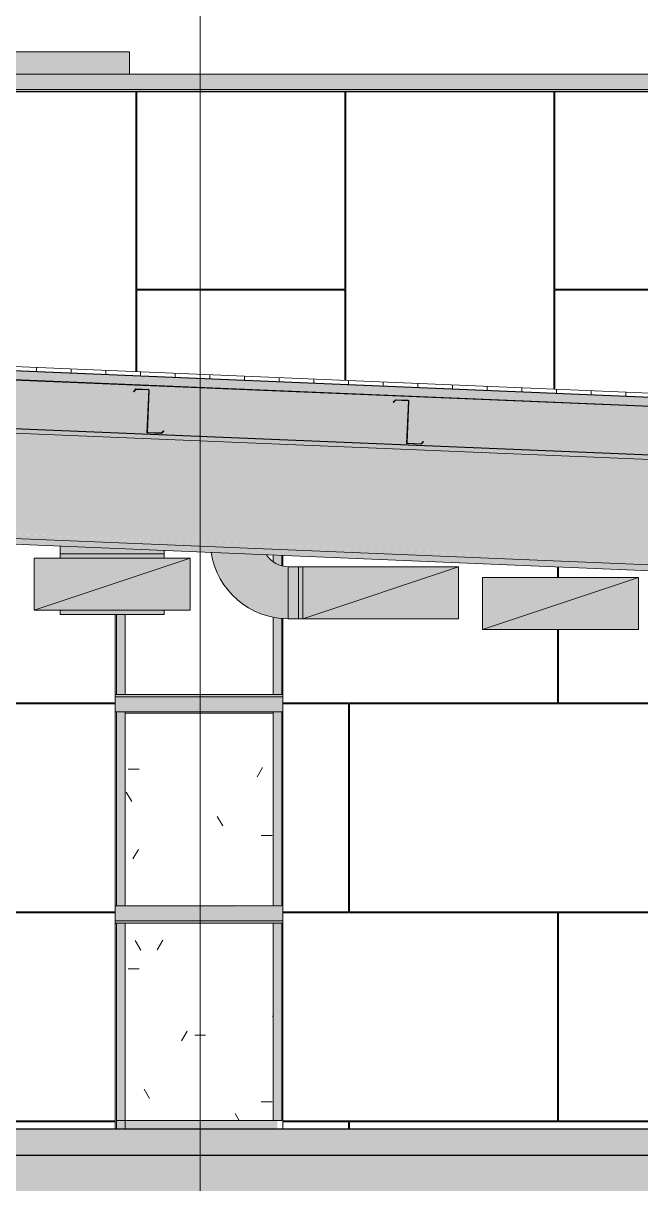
# Model space of a CAD drawing. Header units: inches. Extents: x 21380 to 98133, y -290 to 853.
# Drawn here: x 39060.2 to 39202.7, y -12.6 to 255.3 of the extents above; entities that cross this region are included whole.
import ezdxf

# ---------------------------------------------------------------- set-up
doc = ezdxf.new("R2010")
doc.units = ezdxf.units.IN
doc.header["$MEASUREMENT"] = 0
doc.linetypes.add('Grid Line 1_2_', pattern=[0.875, 0.5, -0.125, 0.125, -0.125])
for name, color, linetype, lineweight in [('A-CLNG', 13, 'Continuous', 9), ('A-CLNG-PATT', 13, 'Continuous', 25), ('A-FLOR', 192, 'Continuous', 9), ('A-FLOR-LEVL', 51, 'Continuous', 9), ('A-FLOR-PATT', 8, 'Continuous', 25), ('A-GLAZ-CURT', 52, 'Continuous', 9), ('A-GLAZ-CWMG', 51, 'Continuous', 9), ('A-ROOF', 132, 'Continuous', 9), ('A-WALL', 113, 'Continuous', 9), ('A-WALL-PATT', 111, 'Continuous', 25), ('C-TOPO', 7, 'Continuous', 9), ('G-ANNO-SYMB', 111, 'Continuous', 9), ('M-EQPM', 50, 'Continuous', 9), ('M-HVAC-DUCT', 70, 'Continuous', 9), ('M-HVAC-DUCT-ANNO', 70, 'Continuous', 9), ('S-BEAM', 12, 'Continuous', 9)]:
    doc.layers.add(name, color=color, linetype=linetype, lineweight=lineweight)

# ---------------------------------------------------------------- blocks, each defined once
blk = doc.blocks.new('Struct_Xcel_Sports Complex_rvt-4-Building Section - East_West looking South')
at = {"layer": 'A-FLOR-PATT', "lineweight": 9}
h = blk.add_hatch(dxfattribs=at)
h.set_pattern_fill('FP_46', style=0, pattern_type=2)
h.set_pattern_definition([(50, (-87574.236, 98.42), (55.0854, -4.819842), [5.76, -63.36]), (355, (-87574.236, 98.42), (-10.65569, 57.76853), [4.608, -50.688]), (100.451, (-87569.645, 98.02), (44.429468, 52.94866), [4.895, -53.848]), (46.184, (-87574.236, 113.78), (81.96444, -12.71212), [8.64, -95.04]), (96.636, (-87567.406, 112.72), (71.7815, 74.81238), [7.343, -80.772]), (351.184, (-87574.24, 113.78), (71.78195, 74.81243), [6.912, -76.032]), (21, (-87566.556, 109.94), (45.84207, -30.92146), [5.76, -63.36]), (326, (-87566.556, 109.94), (18.687064, 55.691476), [4.608, -50.688]), (71.451, (-87562.736, 107.363), (64.52891, 24.77011), [4.895, -53.848]), (37.5, (-87574.236, 98.42), (0.9338946, 25.566816), [2.534, -47.539, 2.534, -48.922, -50.88]), (37.5, (-87574.236, 98.42), (0.9338946, 25.566816), [-101.53, 2.534, -48.346]), (7.5, (-87574.236, 98.42), (20.20404, 30.291303), [2.534, -26.803, 2.534, -46.387, -19.392]), (7.5, (-87574.236, 98.42), (20.20404, 30.291303), [-78.259, 2.534, -16.858]), (327.5, (-87591.362, 98.42), (40.9977845, -1.7324026), [2.534, -16.666, 2.534, -57.37, -79.488]), (327.5, (-87591.362, 98.42), (40.9977845, -1.7324026), [-79.104, 2.534, -76.954]), (317.5, (-87599.042, 98.42), (44.788883, 7.687839), [2.534, -22.426, 2.534, -37.248, -56.448]), (317.5, (-87599.042, 98.42), (44.788883, 7.687839), [-64.742, 2.534, -53.914])])
h.paths.add_polyline_path([(-26273.39, -6), (-22066.14, -6), (-22066.14, 0), (-26273.39, 0), (-26273.39, -1.7)], flags=0)
at = {"layer": 'A-FLOR', "color": 250, "lineweight": 25}
for p, q in [((-22066.14, 0), (-26273.39, 0)), ((-26273.39, -6), (-22066.14, -6))]:
    blk.add_line(p, q, dxfattribs=at)
blk = doc.blocks.new('W-Wide Flange - 2_-3_ deep-1401636-Building Section - East_West looking South')
at = {"layer": 'S-BEAM'}
for points in [[(-22084.2, 144.08), (-22084.15, 145.18), (-22780.64, 174.2), (-22780.64, 173.1), (-22088.16, 144.24)], [(-22084.23, 143.19), (-22084.2, 144.08), (-22780.64, 173.06), (-22780.64, 172.2), (-22089.76, 143.42)], [(-22085.17, 120.71), (-22084.23, 143.19), (-22780.64, 172.2), (-22780.64, 149.69), (-22085.18, 120.71)], [(-22085.21, 119.82), (-22085.21, 120.71), (-22780.64, 149.66), (-22780.64, 148.79), (-22117.67, 121.17)], [(-22085.26, 118.46), (-22085.21, 119.82), (-22780.64, 148.79), (-22780.64, 147.43), (-22117.67, 119.81)]]:
    blk.add_hatch(color=256, dxfattribs=at).paths.add_polyline_path(points, flags=0)
for p, q in [((-22084.2, 144.08), (-22780.64, 173.1)), ((-22780.64, 148.79), (-22085.21, 119.82)), ((-22085.26, 118.46), (-22780.64, 147.43))]:
    blk.add_line(p, q, dxfattribs=at)
blk = doc.blocks.new('Girt_C - 8_D-1405489-Building Section - East_West looking South')
at = {"layer": 'S-BEAM'}
for points in [[(-22433.5, 51.37), (-22420.08, 51.44), (-22420.08, 51.55), (-22458.77, 51.51), (-22458.77, 51.37)], [(-22433.5, 48.05), (-22420.08, 48.05), (-22420.08, 51.37), (-22458.77, 51.37), (-22458.77, 48.05)], [(-22433.5, 47.57), (-22420.08, 47.57), (-22420.08, 48.05), (-22458.77, 48.05), (-22458.77, 47.57)], [(-22420.08, 47.57), (-22420.08, 47.57), (-22433.5, 47.57)]]:
    blk.add_hatch(color=256, dxfattribs=at).paths.add_polyline_path(points, flags=0)
for p, q in [((-22420.08, 51.55), (-22458.77, 51.55)), ((-22458.77, 48.05), (-22420.08, 48.05)), ((-22420.08, 47.57), (-22458.77, 47.57))]:
    blk.add_line(p, q, dxfattribs=at)
blk = doc.blocks.new('Girt_C - 8_D-1472944-Building Section - East_West looking South')
at = {"layer": 'S-BEAM'}
h = blk.add_hatch(color=256, dxfattribs=at)
h.paths.add_polyline_path([(-26258.64, 99.82), (-26128.02, 99.82), (-26128.02, 100.3), (-26258.64, 100.3)], flags=0)
h.paths.add_polyline_path([(-22458.77, 99.82), (-22420.08, 99.82), (-22420.08, 100.3), (-22458.77, 100.3)], flags=0)
h.paths.add_polyline_path([(-22171.52, 99.82), (-22171.52, 100.3), (-22309.89, 100.3), (-22309.89, 99.82), (-22222.94, 99.82)], flags=0)
h = blk.add_hatch(color=256, dxfattribs=at)
h.paths.add_polyline_path([(-22222.94, 96.51), (-22171.52, 96.51), (-22171.52, 99.82), (-22309.89, 99.82), (-22309.89, 96.51), (-22293.13, 96.51)], flags=0)
h.paths.add_polyline_path([(-26258.61, 96.51), (-26127.89, 96.51), (-26127.89, 98), (-26128.02, 98), (-26128.02, 99.82), (-26258.64, 99.82), (-26258.64, 96.51)], flags=0)
h.paths.add_polyline_path([(-22420.08, 96.51), (-22420.08, 99.82), (-22458.77, 99.82), (-22458.77, 96.51), (-22433.5, 96.51)], flags=0)
h = blk.add_hatch(color=256, dxfattribs=at)
h.paths.add_polyline_path([(-22171.52, 96.32), (-22171.52, 96.51), (-22309.89, 96.5), (-22309.89, 96.32), (-22222.94, 96.32)], flags=0)
h.paths.add_polyline_path([(-26153.33, 96.32), (-26128.02, 96.35), (-26128.02, 96.51), (-26258.64, 96.51), (-26258.61, 96.32), (-26223.52, 96.32)], flags=0)
h.paths.add_polyline_path([(-22458.77, 96.32), (-22420.08, 96.35), (-22420.08, 96.51), (-22458.77, 96.5), (-22458.77, 96.32)], flags=0)
for p, q in [((-22420.08, 100.3), (-22458.77, 100.3)), ((-22420.08, 99.82), (-22458.77, 99.82)), ((-22458.77, 96.32), (-22420.08, 96.32))]:
    blk.add_line(p, q, dxfattribs=at)
blk = doc.blocks.new('Girt_Z - 10_D-V201-Building Section - East_West looking South')
at = {"layer": 'S-BEAM', "lineweight": 15}
for p, q in [((-22454.06, 170.86), (-22454.57, 170.3)), ((-22454.57, 170.3), (-22454.49, 170.23)), ((-22454.49, 170.23), (-22454.02, 170.75)), ((-22451.13, 170.74), (-22454.06, 170.86)), ((-22454.02, 170.75), (-22451.13, 170.63)), ((-22451.06, 170.55), (-22451.47, 160.74)), ((-22451.35, 160.92), (-22450.95, 170.54)), ((-22448.14, 160.71), (-22451.28, 160.84)), ((-22447.67, 161.23), (-22448.14, 160.71)), ((-22448.09, 160.6), (-22447.59, 161.15)), ((-22447.59, 161.15), (-22447.67, 161.23)), ((-22451.47, 160.74), (-22448.09, 160.6))]:
    blk.add_line(p, q, dxfattribs=at)
for centre, radius, start, end in [((-22451.14, 170.55), 0.187, 357.6141, 87.6141), ((-22451.14, 170.55), 0.0782, 357.6141, 85.4913), ((-22451.27, 160.92), 0.0782, 177.6141, 264.5717)]:
    blk.add_arc(centre, radius, start, end, dxfattribs=at)
blk = doc.blocks.new('Girt_Z - 10_D-V202-Building Section - East_West looking South')
at = {"layer": 'S-BEAM'}
h = blk.add_hatch(dxfattribs=at)
h.set_pattern_fill('FP_42', color=256, style=0, pattern_type=2)
h.set_pattern_definition([(45, (-87574.236, 98.42), (-19.00703, 19.00703), []), (45, (-87574.236, 127.22), (-19.00703, 19.00703), [])])
h.paths.add_polyline_path([(-22388.15, 158.1), (-22387.64, 158.66), (-22387.72, 158.73), (-22388.19, 158.21), (-22391.33, 158.34), (-22391.52, 158.24)], flags=0)
h.paths.add_polyline_path([(-22391.52, 158.24), (-22391.4, 158.43), (-22391, 168.04), (-22391.11, 168.05)], flags=0)
h.paths.add_polyline_path([(-22394.54, 167.73), (-22394.07, 168.25), (-22391.18, 168.13), (-22391.18, 168.24), (-22394.11, 168.36), (-22394.62, 167.81)], flags=0)
at = {"layer": 'S-BEAM', "lineweight": 15}
for p, q in [((-22394.11, 168.36), (-22394.62, 167.81)), ((-22394.62, 167.81), (-22394.54, 167.73)), ((-22394.54, 167.73), (-22394.07, 168.25)), ((-22391.18, 168.24), (-22394.11, 168.36)), ((-22394.07, 168.25), (-22391.18, 168.13)), ((-22391.11, 168.05), (-22391.52, 158.24)), ((-22391.4, 158.43), (-22391, 168.04)), ((-22391.52, 158.24), (-22388.15, 158.1)), ((-22388.19, 158.21), (-22391.33, 158.34)), ((-22387.72, 158.73), (-22388.19, 158.21)), ((-22388.15, 158.1), (-22387.64, 158.66)), ((-22387.64, 158.66), (-22387.72, 158.73))]:
    blk.add_line(p, q, dxfattribs=at)
for centre, radius, start, end in [((-22391.19, 168.05), 0.187, 357.6141, 87.6141), ((-22391.19, 168.05), 0.0782, 357.6141, 85.4913), ((-22391.32, 158.42), 0.0782, 177.6141, 264.5717)]:
    blk.add_arc(centre, radius, start, end, dxfattribs=at)
blk = doc.blocks.new('Carrier_48TC_Standard_Efficiency_Gas_Heat_Electric_Cooling_Packaged_Rooftop_Unit_3_to_15_nominal_tons - 15 ton 48TC__16-V204-Building Section - East_West looking South')
at = {"layer": 'M-EQPM'}
for points in [[(-22455.52, 243.5), (-22455.52, 248.7), (-22571.39, 248.7), (-22571.39, 243.5)], [(-22571.39, 243.5), (-22571.39, 243.58), (-22571.52, 243.5)]]:
    blk.add_hatch(color=256, dxfattribs=at).paths.add_polyline_path(points, flags=0)
for p, q in [((-22571.39, 248.7), (-22455.52, 248.7)), ((-22571.39, 248.7), (-22571.39, 243.5)), ((-22455.52, 243.5), (-22455.52, 248.7)), ((-22571.52, 243.58), (-22571.39, 243.58))]:
    blk.add_line(p, q, dxfattribs=at)
blk = doc.blocks.new('Rectangular Mullion - Exterior 2_ x 4_5_-1142359-Building Section - East_West looking South')
at = {"layer": 'A-GLAZ-CWMG'}
h = blk.add_hatch(color=256, dxfattribs=at)
h.paths.add_polyline_path([(-22458.52, 0), (-22456.52, 0), (-22456.52, 47.57), (-22458.52, 47.57)], flags=0)
h.paths.add_polyline_path([(-22458.52, 51.55), (-22456.52, 51.55), (-22456.52, 96.32), (-22458.52, 96.32), (-22458.52, 76.43)], flags=0)
for p, q in [((-22458.52, 96.32), (-22458.52, 51.55)), ((-22456.52, 96.32), (-22456.52, 51.55)), ((-22458.52, 47.57), (-22458.52, 0)), ((-22456.52, 47.57), (-22456.52, 0))]:
    blk.add_line(p, q, dxfattribs=at)
blk = doc.blocks.new('Rectangular Mullion - Exterior 2_ x 4_5_-1142360-Building Section - East_West looking South')
at = {"layer": 'A-GLAZ-CWMG'}
blk.add_hatch(color=256, dxfattribs=at).paths.add_polyline_path([(-22458.52, 100.3), (-22456.52, 100.3), (-22456.52, 118.82), (-22458.52, 118.82), (-22458.52, 115.49)], flags=0)
for p, q in [((-22458.52, 118.82), (-22458.52, 100.3)), ((-22456.52, 118.82), (-22456.52, 100.3))]:
    blk.add_line(p, q, dxfattribs=at)
blk = doc.blocks.new('Rectangular Mullion - Exterior 2_ x 4_5_-1142352-Building Section - East_West looking South')
at = {"layer": 'A-GLAZ-CWMG'}
h = blk.add_hatch(color=256, dxfattribs=at)
h.paths.add_polyline_path([(-22422.33, 100.3), (-22420.33, 100.3), (-22420.38, 117.94), (-22421.64, 118.04), (-22422.33, 118.21), (-22422.33, 115.49)], flags=0)
h.paths.add_polyline_path([(-22420.33, 130.02), (-22420.33, 132.42), (-22422.33, 132.5), (-22422.33, 131.01), (-22421.64, 130.55), (-22420.38, 130.02)], flags=0)
for p, q in [((-22422.33, 131.01), (-22422.33, 132.5)), ((-22420.33, 130.02), (-22420.33, 132.42)), ((-22422.33, 100.3), (-22422.33, 118.21)), ((-22420.33, 100.3), (-22420.33, 117.94))]:
    blk.add_line(p, q, dxfattribs=at)
blk = doc.blocks.new('Rectangular Mullion - Exterior 2_ x 4_5_-1142353-Building Section - East_West looking South')
at = {"layer": 'A-GLAZ-CWMG'}
h = blk.add_hatch(color=256, dxfattribs=at)
h.paths.add_polyline_path([(-22422.33, 2), (-22420.33, 2), (-22420.33, 47.57), (-22422.33, 47.57)], flags=0)
h.paths.add_polyline_path([(-22422.33, 51.55), (-22420.33, 51.55), (-22420.33, 96.32), (-22422.33, 96.32), (-22422.33, 76.43)], flags=0)
for p, q in [((-22422.33, 51.55), (-22422.33, 96.32)), ((-22420.33, 51.55), (-22420.33, 96.32)), ((-22422.33, 2), (-22422.33, 47.57)), ((-22420.33, 2), (-22420.33, 47.57)), ((-22420.33, 2), (-22422.33, 2))]:
    blk.add_line(p, q, dxfattribs=at)
blk = doc.blocks.new('System Panel - Glazed-frosted-1367747-Building Section - East_West looking South')
at = {"layer": 'A-GLAZ-CURT'}
h = blk.add_hatch(dxfattribs=at)
h.set_pattern_fill('FP_44', color=256, style=0, pattern_type=2)
h.set_pattern_definition([(0, (-87574.236, 98.42), (61.44, 15.36), [2.534, -43.546, 2.534, -43.546, -245.76]), (0, (-87574.236, 98.42), (61.44, 15.36), [-92.16, 2.534, -89.626, 2.534, -43.546, -107.52]), (0, (-87574.236, 98.42), (61.44, 15.36), [-230.4, 2.534, -28.186, 2.534, -74.266]), (120, (-87551.196, 106.1), (-44.0221502, 45.5286008), [2.534, -43.546, 2.534, -43.546, -245.76]), (120, (-87551.196, 106.1), (-44.0221502, 45.5286008), [-92.16, 2.534, -89.626, 2.534, -43.546, -107.52]), (120, (-87551.196, 106.1), (-44.0221502, 45.5286008), [-230.4, 2.534, -28.186, 2.534, -74.266]), (240, (-87543.516, 136.82), (-17.4178498, -60.8886008), [2.534, -43.546, 2.534, -43.546, -245.76]), (240, (-87543.516, 136.82), (-17.4178498, -60.8886008), [-92.16, 2.534, -89.626, 2.534, -43.546, -107.52]), (240, (-87543.516, 136.82), (-17.4178498, -60.8886008), [-230.4, 2.534, -28.186, 2.534, -74.266])])
h.paths.add_polyline_path([(-22456.52, 2), (-22422.33, 2), (-22422.33, 47.57), (-22456.52, 47.57)], flags=0)
h.paths.add_polyline_path([(-22433.5, 51.55), (-22422.33, 51.55), (-22422.33, 96), (-22456.52, 96), (-22456.52, 51.55)], flags=0)
blk.add_line((-22422.33, 96), (-22456.52, 96), dxfattribs=at)
blk = doc.blocks.new('Rectangular Mullion - Exterior 2_ x 4_5_-1060760-Building Section - East_West looking South')
at = {"layer": 'A-GLAZ-CWMG'}
blk.add_hatch(color=256, dxfattribs=at).paths.add_polyline_path([(-22433.5, 0), (-22421.33, 0), (-22421.33, 2), (-22458.52, 2), (-22458.52, 0)], flags=0)
for p, q in [((-22458.52, 0), (-22458.52, 2)), ((-22458.52, 2), (-22421.33, 2))]:
    blk.add_line(p, q, dxfattribs=at)
blk = doc.blocks.new('Rectangular Elbow - Mitered - Standard-1466937-Building Section - East_West looking South')
at = {"layer": 'M-HVAC-DUCT'}
blk.add_hatch(color=256, dxfattribs=at).paths.add_polyline_path([(-22415.52, 117.82), (-22415.52, 129.82), (-22416.52, 129.82), (-22416.52, 117.82)], flags=0)
for p, q in [((-22416.52, 117.82), (-22416.52, 129.82)), ((-22416.52, 129.82), (-22415.52, 129.82)), ((-22415.52, 117.82), (-22416.52, 117.82))]:
    blk.add_line(p, q, dxfattribs=at)
blk = doc.blocks.new('Rectangular Elbow - Radius - 1 W-1464269-Building Section - East_West looking South')
at = {"layer": 'M-HVAC-DUCT'}
blk.add_hatch(color=256, dxfattribs=at).paths.add_polyline_path([(-22418.83, 117.82), (-22418.83, 129.82), (-22420.38, 130.02), (-22421.83, 130.62), (-22423.07, 131.58), (-22423.83, 132.57), (-22436.61, 133.1), (-22436.61, 133), (-22435.95, 130.26), (-22434.87, 127.65), (-22433.39, 125.24), (-22431.56, 123.09), (-22429.41, 121.26), (-22427, 119.78), (-22424.39, 118.7), (-22421.64, 118.04)], flags=0)
blk.add_line((-22418.83, 129.82), (-22418.83, 117.82), dxfattribs=at)
for radius, start in [(18, 188.6988), (6, 213.0696)]:
    blk.add_arc((-22418.83, 135.82), radius, start, 270, dxfattribs=at)
blk = doc.blocks.new('Rectangular Elbow - Radius - 1 W-V319-Building Section - East_West looking South')
at = {"layer": 'M-HVAC-DUCT'}
blk.add_hatch(color=256, dxfattribs=at).paths.add_polyline_path([(-22447.52, 132.82), (-22447.52, 133.55), (-22471.52, 134.55), (-22471.52, 132.82), (-22468.59, 132.82)], flags=0)
h = blk.add_hatch(color=256, dxfattribs=at)
h.paths.add_polyline_path([(-22471.52, 118.82), (-22447.52, 118.82), (-22447.52, 119.82), (-22471.52, 119.82)], flags=0)
h.paths.add_polyline_path([(-22468.59, 131.82), (-22447.52, 131.82), (-22447.52, 132.82), (-22471.52, 132.82), (-22471.52, 131.82)], flags=0)
for p, q in [((-22471.52, 134.51), (-22471.52, 132.82)), ((-22471.52, 132.82), (-22471.52, 131.82)), ((-22447.52, 132.82), (-22471.52, 132.82)), ((-22447.52, 132.82), (-22447.52, 133.51)), ((-22447.52, 131.82), (-22447.52, 132.82)), ((-22471.52, 119.82), (-22471.52, 118.82)), ((-22471.52, 118.82), (-22447.52, 118.82)), ((-22447.52, 118.82), (-22447.52, 119.82))]:
    blk.add_line(p, q, dxfattribs=at)

msp = doc.modelspace()

# ---------------------------------------------------------------- hatches: boundary and pattern name
at = {"layer": 'A-CLNG-PATT', "lineweight": 9}
h = msp.add_hatch(dxfattribs=at)
h.set_pattern_fill('FP_39', color=256, style=0, pattern_type=2)
h.set_pattern_definition([(161.57, (-87573.276, 99.38), (-7.680223697, -0.000979594), [0, -54.643, 6.067, 0]), (18.43, (-87575.196, 99.38), (-7.680223697, 0.000979594), [0, -54.643, 6.067, 0]), (108.43, (-87573.276, 99.38), (3.838295293, -19.201365322), [18.211, -42.499]), (71.57, (-87575.196, 99.38), (3.838295293, 19.201365322), [18.211, -42.499])])
h.paths.add_polyline_path([(39478.55, 144.24), (39478.55, 155.38), (38759.53, 185.34), (38759.53, 174.2), (39475.14, 144.38)], flags=0)
at = {"layer": 'A-ROOF'}
msp.add_hatch(color=256, dxfattribs=at).paths.add_polyline_path([(39545.28, 152.73), (39545.28, 154.73), (38760.22, 187.44), (38760.22, 185.44), (39527.78, 153.46)], flags=0)
at = {"layer": 'A-WALL', "lineweight": 5}
for points in [[(38840.4, 240), (39482.84, 240), (39482.84, 243.5), (38840.4, 243.5)], [(38840.4, 239.5), (39483.34, 239.5), (39482.78, 240), (38840.4, 240)]]:
    msp.add_hatch(color=256, dxfattribs=at).paths.add_polyline_path(points, flags=0)
at = {"layer": 'A-WALL-PATT', "lineweight": 9}
h = msp.add_hatch(dxfattribs=at)
h.set_pattern_fill('FP_48', color=256, style=0, pattern_type=2)
h.set_pattern_definition([(270, (-84240.767, -153.667), (8, 5e-16), [])])
h.paths.add_polyline_path([(39481.65, 157.38), (39481.65, 158.5), (39478.65, 158.49), (39478.65, 157.5), (39479.03, 157.49)], flags=0)
h.paths.add_polyline_path([(39478.55, 157.51), (39478.55, 158.51), (38840.4, 185.1), (38840.4, 187.08), (38792.78, 187.08), (38792.78, 239.46), (38761.28, 239.46), (38761.28, 192), (38759.53, 192), (38759.53, 187.47), (39455.01, 158.49)], flags=0)
h = msp.add_hatch(dxfattribs=at)
h.set_pattern_fill('FP_41', color=256, style=0, pattern_type=2)
h.set_pattern_definition([(0, (-83613.53, 145.5), (-193, 193), [48, -145]), (90, (-83613.53, 145.5), (-193, 1e-14), [96.25, -96.75]), (180, (-83565.53, 241.75), (-193, 193), [48, -145]), (90, (-83565.53, 145.5), (-193, 1e-14), [96.25, -96.75]), (180, (-83565.53, 242), (-193, 193), [48, -145]), (90, (-83565.53, 242), (-193, 1e-14), [96.25, -96.75]), (0, (-83613.53, 338.25), (-193, 193), [48, -145]), (90, (-83613.53, 242), (-193, 1e-14), [96.25, -96.75]), (0, (-83565.28, 193.5), (-193, 193), [48, -145]), (90, (-83565.28, 145.25), (-193, 1e-14), [48.25, -144.75]), (90, (-83517.28, 145.25), (-193, 1e-14), [48.25, -144.75]), (0, (-83565.28, 290), (-193, 193), [48, -145]), (90, (-83565.28, 193.75), (-193, 1e-14), [96.25, -96.75]), (180, (-83517.28, 193.75), (-193, 193), [48, -145]), (90, (-83517.28, 193.75), (-193, 1e-14), [96.25, -96.75]), (90, (-83565.28, 290.25), (-193, 1e-14), [48, -145]), (180, (-83517.28, 290.25), (-193, 193), [48, -145]), (90, (-83517.28, 290.25), (-193, 1e-14), [48, -145]), (0, (-83517.03, 145.5), (-193, 193), [48, -145]), (90, (-83517.03, 145.5), (-193, 1e-14), [96.25, -96.75]), (180, (-83469.03, 241.75), (-193, 193), [48, -145]), (90, (-83469.03, 145.5), (-193, 1e-14), [96.25, -96.75]), (180, (-83469.03, 242), (-193, 193), [48, -145]), (90, (-83469.03, 242), (-193, 1e-14), [96.25, -96.75]), (180, (-83469.03, 338.25), (-193, 193), [48, -145]), (90, (-83517.03, 242), (-193, 1e-14), [96.25, -96.75]), (0, (-83468.78, 193.5), (-193, 193), [48, -145]), (90, (-83468.78, 145.25), (-193, 1e-14), [48.25, -144.75]), (90, (-83420.78, 145.25), (-193, 1e-14), [48.25, -144.75]), (0, (-83468.78, 290), (-193, 193), [48, -145]), (90, (-83468.78, 193.75), (-193, 1e-14), [96.25, -96.75]), (180, (-83420.78, 193.75), (-193, 193), [48, -145]), (90, (-83420.78, 193.75), (-193, 1e-14), [96.25, -96.75]), (90, (-83468.78, 290.25), (-193, 1e-14), [48, -145]), (180, (-83420.78, 290.25), (-193, 193), [48, -145]), (90, (-83420.78, 290.25), (-193, 1e-14), [48, -145])])
h.paths.add_polyline_path([(39479.03, 158.49), (39479.03, 239.46), (38840.4, 239.46), (38840.4, 185.1), (39478.55, 158.51)], flags=0)
h = msp.add_hatch(dxfattribs=at)
h.set_pattern_fill('FP_36', color=256, style=0, pattern_type=2)
h.set_pattern_definition([(90, (-84143.68, 677.25), (-193, -193), [48, -145]), (180, (-84143.68, 677.25), (-2e-14, -193), [96.25, -96.75]), (270, (-84239.93, 725.25), (-193, -193), [48, -145]), (180, (-84143.68, 725.25), (-2e-14, -193), [96.25, -96.75]), (270, (-84240.18, 725.25), (-193, -193), [48, -145]), (180, (-84240.18, 725.25), (-2e-14, -193), [96.25, -96.75]), (90, (-84336.43, 677.25), (-193, -193), [48, -145]), (180, (-84240.18, 677.25), (-2e-14, -193), [96.25, -96.75]), (90, (-84191.68, 725.5), (-193, -193), [48, -145]), (180, (-84143.43, 725.5), (-2e-14, -193), [48.25, -144.75]), (180, (-84143.43, 773.5), (-2e-14, -193), [48.25, -144.75]), (90, (-84288.18, 725.5), (-193, -193), [48, -145]), (180, (-84191.93, 725.5), (-2e-14, -193), [96.25, -96.75]), (270, (-84191.93, 773.5), (-193, -193), [48, -145]), (180, (-84191.93, 773.5), (-2e-14, -193), [96.25, -96.75]), (180, (-84288.43, 725.5), (-2e-14, -193), [48, -145]), (270, (-84288.43, 773.5), (-193, -193), [48, -145]), (180, (-84288.43, 773.5), (-2e-14, -193), [48, -145]), (90, (-84143.68, 773.75), (-193, -193), [48, -145]), (180, (-84143.68, 773.75), (-2e-14, -193), [96.25, -96.75]), (270, (-84239.93, 821.75), (-193, -193), [48, -145]), (180, (-84143.68, 821.75), (-2e-14, -193), [96.25, -96.75]), (270, (-84240.18, 821.75), (-193, -193), [48, -145]), (180, (-84240.18, 821.75), (-2e-14, -193), [96.25, -96.75]), (270, (-84336.43, 821.75), (-193, -193), [48, -145]), (180, (-84240.18, 773.75), (-2e-14, -193), [96.25, -96.75]), (90, (-84191.68, 822), (-193, -193), [48, -145]), (180, (-84143.43, 822), (-2e-14, -193), [48.25, -144.75]), (180, (-84143.43, 870), (-2e-14, -193), [48.25, -144.75]), (90, (-84288.18, 822), (-193, -193), [48, -145]), (180, (-84191.93, 822), (-2e-14, -193), [96.25, -96.75]), (270, (-84191.93, 870), (-193, -193), [48, -145]), (180, (-84191.93, 870), (-2e-14, -193), [96.25, -96.75]), (180, (-84288.43, 822), (-2e-14, -193), [48, -145]), (270, (-84288.43, 870), (-193, -193), [48, -145]), (180, (-84288.43, 870), (-2e-14, -193), [48, -145])])
h.paths.add_polyline_path([(39040.03, 0), (39081.4, 0), (39081.4, 118.82), (39068.65, 118.82), (39068.65, 119.82), (39062.65, 119.82), (39062.65, 131.82), (39068.65, 131.82), (39068.65, 134.55), (39040.03, 135.75), (39040.03, 132.82), (39057.65, 132.82), (39057.65, 120.82), (39040.03, 120.82), (39040.03, 76.43)], flags=0)
h.paths.add_polyline_path([(39222.28, 0), (39222.28, 120.24), (39220.55, 118.76), (39218.14, 117.28), (39215.53, 116.2), (39212.78, 115.54), (39209.97, 115.32), (39203.18, 115.32), (39203.18, 127.32), (39209.97, 127.32), (39211.52, 127.52), (39212.97, 128.12), (39213.48, 128.52), (39120.09, 132.41), (39120.09, 129.98), (39121.34, 129.82), (39160.65, 129.82), (39160.65, 117.82), (39121.34, 117.82), (39120.09, 117.92), (39120.09, 0), (39176.85, 0)], flags=0)
h.paths.add_polyline_path([(38740.65, 0), (38740.78, 0), (38740.78, 96.2), (38729.47, 96.2), (38729.47, 96), (38740.65, 95.96), (38740.65, 1.75)], flags=0)
h.paths.add_polyline_path([(39202.18, 115.32), (39166.18, 115.32), (39166.18, 127.32), (39202.18, 127.32), (39202.18, 115.49)], flags=0)
h.paths.add_polyline_path([(39478.65, 145.5), (39481.65, 145.5), (39481.65, 146.37), (39478.65, 146.49)], flags=0)
h.paths.add_polyline_path([(39481.65, 153.88), (39481.65, 155.38), (39478.65, 155.5), (39478.65, 154)], flags=0)
h.paths.add_polyline_path([(39478.55, 155.38), (39478.55, 155.51), (38759.53, 185.41), (38759.53, 185.34), (39457.47, 156.25)], flags=0)
at = {"layer": 'C-TOPO'}
h = msp.add_hatch(dxfattribs=at)
h.set_pattern_fill('FP_34', color=256, style=0, pattern_type=2)
h.set_pattern_definition([(0, (-87574.236, 98.42), (48, 48), [48, -48]), (0, (-87574.236, 116.42), (48, 48), [48, -48]), (0, (-87574.236, 134.42), (48, 48), [48, -48]), (90, (-87568.236, 140.42), (-48, 48), [48, -48]), (90, (-87550.236, 140.42), (-48, 48), [48, -48]), (90, (-87532.236, 140.42), (-48, 48), [48, -48])])
h.paths.add_polyline_path([(39527.78, -79.82), (39668.15, -79.82), (39668.15, 0), (39484.03, 0), (39484.03, -36), (39487.03, -36), (39487.03, -48), (39469.03, -48), (39469.03, -36), (39474.03, -36), (39474.03, -6), (35266.78, -6), (35266.78, -36), (35271.78, -36), (35271.78, -48), (35253.78, -48), (35253.78, -36), (35256.78, -36), (35256.78, 0), (35176.28, 0), (35176.28, -79.82), (39487.03, -79.82)], flags=0)
at = {"layer": 'M-HVAC-DUCT', "lineweight": 5}
msp.add_hatch(color=256, dxfattribs=at).paths.add_polyline_path([(39123.65, 117.82), (39123.65, 129.82), (39121.34, 129.82), (39121.34, 117.82)], flags=0)
at = {"layer": 'M-HVAC-DUCT-ANNO'}
for points in [[(39062.65, 119.82), (39098.65, 119.82), (39098.65, 131.82), (39062.65, 131.82)], [(39160.65, 117.82), (39160.65, 129.82), (39124.65, 129.82), (39124.65, 117.82)], [(39202.18, 115.32), (39202.18, 127.32), (39166.18, 127.32), (39166.18, 115.32), (39176.85, 115.32)]]:
    msp.add_hatch(color=256, dxfattribs=at).paths.add_polyline_path(points, flags=0)

# ---------------------------------------------------------------- linework, layer by layer
at = {"layer": 'A-CLNG', "lineweight": 25}
for p, q in [((39478.55, 155.38), (38759.53, 185.34)), ((38759.53, 174.2), (39478.55, 144.24))]:
    msp.add_line(p, q, dxfattribs=at)
at = {"layer": 'A-FLOR-LEVL', "linetype": 'Grid Line 1_2_'}
msp.add_line((34982.85, 0), (39861.53, 0), dxfattribs=at)
at = {"layer": 'A-ROOF', "lineweight": 25}
for p, q in [((39545.28, 154.73), (38760.22, 187.44)), ((38760.22, 185.44), (39545.28, 152.73))]:
    msp.add_line(p, q, dxfattribs=at)
at = {"layer": 'A-WALL'}
for p, q in [((38840.4, 243.5), (39482.84, 243.5)), ((39482.84, 240), (38840.4, 240)), ((38840.4, 239.5), (39483.34, 239.5)), ((38840.4, 239.46), (39483.3, 239.46)), ((38840.4, 185.1), (39479.03, 158.49)), ((39120.09, 132.41), (39120.09, 129.98)), ((39081.4, 0), (39081.4, 118.82)), ((39120.09, 117.92), (39120.09, 0))]:
    msp.add_line(p, q, dxfattribs=at)
at = {"layer": 'G-ANNO-SYMB'}
msp.add_line((39101, 737.16), (39101, -79.66), dxfattribs=at)
at = {"layer": 'M-HVAC-DUCT'}
for p, q in [((39121.34, 117.82), (39121.34, 129.82)), ((39121.34, 129.82), (39123.65, 129.82)), ((39123.65, 129.82), (39123.65, 117.82)), ((39123.65, 117.82), (39121.34, 117.82))]:
    msp.add_line(p, q, dxfattribs=at)
at = {"layer": 'M-HVAC-DUCT-ANNO'}
for p, q in [((39098.65, 131.82), (39062.65, 119.82)), ((39062.65, 131.82), (39098.65, 131.82)), ((39062.65, 119.82), (39062.65, 131.82)), ((39098.65, 131.82), (39098.65, 119.82)), ((39160.65, 129.82), (39124.65, 117.82)), ((39124.65, 129.82), (39160.65, 129.82)), ((39124.65, 117.82), (39124.65, 129.82)), ((39160.65, 129.82), (39160.65, 117.82)), ((39202.18, 127.32), (39166.18, 115.32)), ((39166.18, 127.32), (39202.18, 127.32)), ((39166.18, 115.32), (39166.18, 127.32)), ((39202.18, 127.32), (39202.18, 115.32)), ((39098.65, 119.82), (39062.65, 119.82)), ((39160.65, 117.82), (39124.65, 117.82)), ((39202.18, 115.32), (39166.18, 115.32))]:
    msp.add_line(p, q, dxfattribs=at)

# ---------------------------------------------------------------- block references
at = {"color": 90, "lineweight": 5}
msp.add_blockref('Struct_Xcel_Sports Complex_rvt-4-Building Section - East_West looking South', (61540.17, 0), dxfattribs=at)
at = {"layer": 'A-GLAZ-CURT'}
msp.add_blockref('System Panel - Glazed-frosted-1367747-Building Section - East_West looking South', (61540.17, 0), dxfattribs=at)
at = {"layer": 'A-GLAZ-CWMG'}
for name in ['Rectangular Mullion - Exterior 2_ x 4_5_-1142352-Building Section - East_West looking South', 'Rectangular Mullion - Exterior 2_ x 4_5_-1142360-Building Section - East_West looking South', 'Rectangular Mullion - Exterior 2_ x 4_5_-1142359-Building Section - East_West looking South', 'Rectangular Mullion - Exterior 2_ x 4_5_-1142353-Building Section - East_West looking South', 'Rectangular Mullion - Exterior 2_ x 4_5_-1060760-Building Section - East_West looking South']:
    msp.add_blockref(name, (61540.17, 0), dxfattribs=at)
at = {"layer": 'M-EQPM'}
msp.add_blockref('Carrier_48TC_Standard_Efficiency_Gas_Heat_Electric_Cooling_Packaged_Rooftop_Unit_3_to_15_nominal_tons - 15 ton 48TC__16-V204-Building Section - East_West looking South', (61540.17, 0), dxfattribs=at)
at = {"layer": 'M-HVAC-DUCT'}
for name in ['Rectangular Elbow - Radius - 1 W-V319-Building Section - East_West looking South', 'Rectangular Elbow - Radius - 1 W-1464269-Building Section - East_West looking South', 'Rectangular Elbow - Mitered - Standard-1466937-Building Section - East_West looking South']:
    msp.add_blockref(name, (61540.17, 0), dxfattribs=at)
at = {"layer": 'S-BEAM'}
for name in ['W-Wide Flange - 2_-3_ deep-1401636-Building Section - East_West looking South', 'Girt_Z - 10_D-V201-Building Section - East_West looking South', 'Girt_Z - 10_D-V202-Building Section - East_West looking South', 'Girt_C - 8_D-1472944-Building Section - East_West looking South', 'Girt_C - 8_D-1405489-Building Section - East_West looking South']:
    msp.add_blockref(name, (61540.17, 0), dxfattribs=at)

doc.saveas('drawing.dxf')
